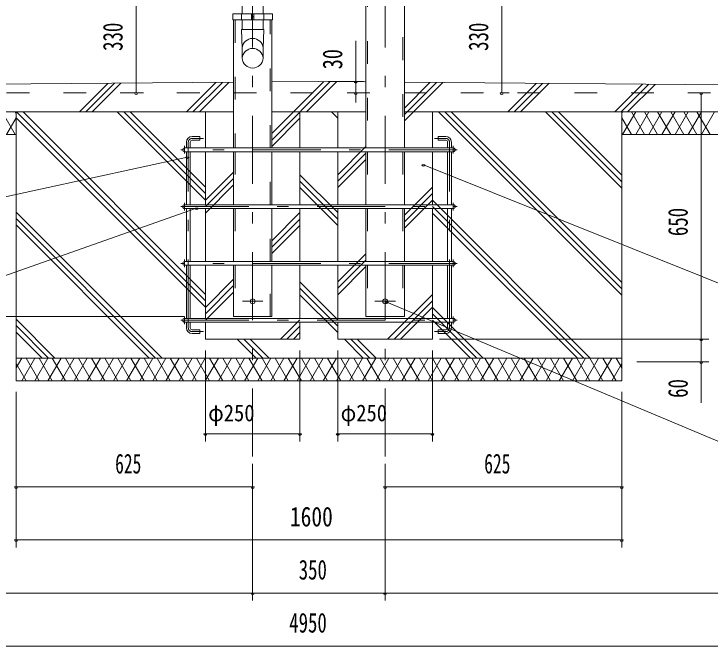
# Model space of a CAD drawing. Units: millimetres, scale not verified, with parts at other scales. Extents: x -35377 to 35393, y -16800 to 16800.
# Drawn here: x 19124 to 26481, y -3848 to 2826 of the extents above; entities that cross this region are included whole.
import ezdxf
from ezdxf.enums import TextEntityAlignment as Align

# ---------------------------------------------------------------- set-up
doc = ezdxf.new("R2010")
doc.units = ezdxf.units.MM
doc.header["$LTSCALE"] = 60
doc.linetypes.add('USER2', pattern=[10, 4, -6])
doc.linetypes.add('USER3', pattern=[24, 12, -5, 2, -5])
for name, color, linetype, lineweight in [('0-6_2-02BOLD', 7, 'Continuous', 18), ('0-7_2-12HIDDEN', 3, 'USER2', 18), ('0-8_2-22CENTER', 3, 'USER3', 18), ('0-A_2-52DIM', 3, 'Continuous', 18), ('0-B_2-62HATCH', 2, 'Continuous', 18)]:
    doc.layers.add(name, color=color, linetype=linetype, lineweight=lineweight)
doc.styles.add('ＭＳ ゴシック', font='')
doc.styles.get('ＭＳ ゴシック').set_extended_font_data('MS Gothic')

msp = doc.modelspace()

# ---------------------------------------------------------------- linework, layer by layer
at = {"layer": '0-6_2-02BOLD'}
for p, q in [((21537.22, 8791.89), (21537.22, 2826.27)), ((21757.25, 2826.27), (21757.25, 8791.89)), ((22844.02, 6739.89), (22844.02, 1411.89)), ((23250.42, 1411.89), (23250.42, 3180.36)), ((21530.8, 2826.27), (21530.8, 2762.28)), ((21635.02, 2762.28), (21635.02, 2826.28)), ((21659.42, 2826.28), (21659.42, 2762.28)), ((21763.59, 2762.28), (21763.59, 2826.27)), ((21444.03, 1411.89), (21444.03, 2762.28)), ((21537.19, 2762.28), (21537.19, 2660.41)), ((21659.42, 2794.28), (21635.02, 2794.28)), ((21757.19, 2762.28), (21757.19, 2660.41)), ((21850.43, 2762.28), (21850.43, 1411.89)), ((22347.23, 2111.89), (22829.03, 2109.49)), ((23250.42, 2104.59), (32247.23, 2031.89)), ((21444.03, 1791.89), (12447.22, 1791.89)), ((21147.22, 1791.89), (21147.22, 1411.89)), ((21850.42, 1791.89), (22844.02, 1791.89)), ((22147.22, 1411.89), (22147.22, 1791.89)), ((22547.22, 1791.89), (22547.22, 1411.89)), ((23250.42, 1791.89), (32247.23, 1791.89)), ((23547.23, 1411.89), (23547.23, 1791.89)), ((20947.22, 1411.89), (20947.22, 1471.89)), ((20987.22, 1471.89), (20987.22, 1411.89)), ((23707.22, 1411.89), (23707.22, 1471.89)), ((23747.22, 1471.89), (23747.22, 1411.89)), ((23767.22, 1411.89), (20927.22, 1411.89)), ((20927.22, 1371.89), (23767.22, 1371.89)), ((20947.22, 811.89), (20947.22, 1371.89)), ((20987.22, 1371.89), (20987.22, 811.89)), ((21147.22, 1371.89), (21147.22, 811.89)), ((21444.02, 811.89), (21444.02, 1371.89)), ((21850.42, 1371.89), (21850.42, 811.89)), ((22147.22, 811.89), (22147.22, 1371.89)), ((22547.22, 1371.89), (22547.22, 811.89)), ((22844.02, 1371.89), (22844.02, 811.89)), ((23250.42, 811.89), (23250.42, 1371.89)), ((23547.23, 811.89), (23547.23, 1371.89)), ((23707.22, 811.89), (23707.22, 1371.89)), ((23747.22, 1371.89), (23747.22, 811.89)), ((23767.22, 811.89), (20927.22, 811.89)), ((20927.22, 771.89), (23767.22, 771.89)), ((20947.22, 211.89), (20947.22, 771.89)), ((20987.22, 771.89), (20987.22, 211.89)), ((21147.22, 771.89), (21147.22, 211.89)), ((21444.02, 211.89), (21444.02, 771.89)), ((21850.42, 771.89), (21850.42, 211.89)), ((22147.22, 211.89), (22147.22, 771.89)), ((22547.22, 771.89), (22547.22, 211.89)), ((22844.02, 771.89), (22844.02, 211.89)), ((23250.42, 211.89), (23250.42, 771.89)), ((23547.23, 211.89), (23547.23, 771.89)), ((23707.22, 211.89), (23707.22, 771.89)), ((23747.22, 771.89), (23747.22, 211.89)), ((23767.22, 211.89), (20927.22, 211.89)), ((20927.22, 171.89), (23767.22, 171.89)), ((20947.22, -388.11), (20947.22, 171.89)), ((20987.22, 171.89), (20987.22, -388.11)), ((21147.22, 171.89), (21147.22, -388.11)), ((21850.42, 171.89), (21850.42, -368.11)), ((22147.22, -388.11), (22147.22, 171.89)), ((22547.22, 171.89), (22547.22, -388.11)), ((23547.23, -388.11), (23547.23, 171.89)), ((23707.22, -388.11), (23707.22, 171.89)), ((23747.22, 171.89), (23747.22, -388.11)), ((23767.22, -388.11), (20927.22, -388.11)), ((20927.22, -428.11), (23767.22, -428.11)), ((20947.22, -488.11), (20947.22, -428.11)), ((20987.22, -428.11), (20987.22, -488.11)), ((23707.22, -488.11), (23707.22, -428.11)), ((23747.22, -428.11), (23747.22, -488.11)), ((23687.22, -508.11), (23607.23, -508.11)), ((25547.23, -808.11), (19147.22, -808.11))]:
    msp.add_line(p, q, dxfattribs=at)
msp.add_lwpolyline([(21437.62, 2762.28), (21856.81, 2762.28), (21856.81, 2826.27), (21437.62, 2826.27)], close=True, dxfattribs=at)
for points in [[(21529.21, 2660.42), (21537.21, 2461.78), (21537.21, 2358.39)], [(21757.2, 2358.39), (21757.2, 2461.78), (21765.19, 2660.42), (21529.21, 2660.42)], [(19147.22, 1551.89), (12447.22, 1551.89), (12447.22, 2031.89), (21444.03, 2104.59)], [(22844.02, 2107.88), (22347.23, 2111.89), (21850.43, 2107.88)], [(32247.23, 2031.89), (32247.23, 1551.89), (25547.23, 1551.89)], [(25547.23, 1791.89), (25547.23, -1048.11), (19147.22, -1048.11), (19147.22, 1791.89)], [(21007.23, 1491.89), (21087.22, 1491.89), (21087.22, 1531.89), (21007.23, 1531.89)], [(23687.22, 1491.89), (23607.23, 1491.89), (23607.23, 1531.89), (23687.22, 1531.89)], [(21850.42, -368.11), (21444.02, -368.11), (21444.02, 171.89)], [(22844.02, 171.89), (22844.02, -368.11), (23250.42, -368.11), (23250.42, 171.89)], [(21147.22, -428.11), (21147.22, -608.11), (22147.22, -608.11), (22147.22, -428.11)], [(22547.22, -428.11), (22547.22, -608.11), (23547.23, -608.11), (23547.23, -428.11)], [(21007.23, -508.11), (21087.22, -508.11), (21087.22, -548.11), (21007.23, -548.11)], [(23607.23, -508.11), (23607.23, -548.11), (23687.22, -548.11)]]:
    msp.add_lwpolyline(points, dxfattribs=at)
for centre in [(21647.23, -208.11), (23047.23, -208.11)]:
    msp.add_circle(centre, 26, dxfattribs=at)
for centre, radius, start, end in [((21647.22, 2457.86), 110.21, 3.55865, 176.44131), ((21647.22, 2351.56), 110.21, 3.55865, 176.44131), ((21647.22, 2365.24), 110.21, 183.56302, 356.43695), ((21007.23, 1471.89), 60, 90, 180), ((21007.23, 1471.89), 20, 90, 180), ((23687.22, 1471.89), 60, 0, 90), ((23687.22, 1471.89), 20, 0, 90), ((20927.22, 1391.89), 20, 90, 270), ((23767.22, 1391.89), 20, 270, 90), ((20927.22, 791.89), 20, 90, 270), ((23767.22, 791.89), 20, 270, 90), ((20927.22, 191.89), 20, 90, 270), ((23767.22, 191.89), 20, 270, 90), ((20927.22, -408.11), 20, 90, 270), ((23767.22, -408.11), 20, 270, 90), ((21007.23, -488.11), 60, 180, 270), ((21007.23, -488.11), 20, 180, 270), ((23687.22, -488.11), 60, 270, 0), ((23687.22, -488.11), 20, 270, 0)]:
    msp.add_arc(centre, radius, start, end, dxfattribs=at)
at = {"layer": '0-7_2-12HIDDEN'}
for p, q in [((22860.83, 6739.89), (22860.83, 1411.89)), ((23233.63, 3179.89), (23233.63, 1411.89)), ((21460.83, 2762.28), (21460.83, 1411.89)), ((21833.62, 1411.89), (21833.62, 2762.28)), ((12447.22, 1991.89), (32247.23, 1991.89)), ((21460.83, 1371.89), (21460.83, 811.89)), ((21833.62, 811.89), (21833.62, 1371.89)), ((22860.83, 1371.89), (22860.83, 811.89)), ((23233.63, 1371.89), (23233.63, 811.89)), ((21460.83, 771.89), (21460.83, 211.89)), ((21833.62, 211.89), (21833.62, 771.89)), ((22860.83, 771.89), (22860.83, 211.89)), ((23233.63, 771.89), (23233.63, 211.89)), ((21460.83, 171.89), (21460.83, -368.11)), ((21833.62, -368.11), (21833.62, 171.89)), ((22860.83, 171.89), (22860.83, -368.11)), ((23233.63, 171.89), (23233.63, -368.11))]:
    msp.add_line(p, q, dxfattribs=at)
at = {"layer": '0-8_2-22CENTER'}
for p, q in [((21647.23, -1848.11), (21647.23, 9855.89)), ((23047.23, -1848.11), (23047.23, 9855.89)), ((20967.22, -488.11), (20967.22, 1471.89)), ((21007.23, 1511.89), (21127.22, 1511.89)), ((23687.22, 1511.89), (23567.23, 1511.89)), ((23727.22, -488.11), (23727.22, 1471.89)), ((20927.22, 1431.89), (20927.22, 1351.89)), ((23767.22, 1431.89), (23767.22, 1351.89)), ((23807.22, 1391.89), (20887.22, 1391.89)), ((20927.22, 751.89), (20927.22, 831.89)), ((23767.22, 831.89), (23767.22, 751.89)), ((20887.22, 791.89), (23807.22, 791.89)), ((20927.22, 231.89), (20927.22, 151.89)), ((23767.22, 231.89), (23767.22, 151.89)), ((23807.22, 191.89), (20887.22, 191.89)), ((21538.42, -208.11), (21756.03, -208.11)), ((23156.03, -208.11), (22938.42, -208.11)), ((20887.22, -408.11), (23807.22, -408.11)), ((20927.22, -368.11), (20927.22, -448.11)), ((23767.22, -368.11), (23767.22, -448.11)), ((21127.22, -528.11), (21007.23, -528.11)), ((23567.23, -528.11), (23687.22, -528.11))]:
    msp.add_line(p, q, dxfattribs=at)
for centre, start, end in [((21007.23, 1471.89), 90, 180), ((23687.22, 1471.89), 0, 90), ((21007.23, -488.11), 180, 270), ((23687.22, -488.11), 270, 0)]:
    msp.add_arc(centre, 40, start, end, dxfattribs=at)
at = {"layer": '0-A_2-52DIM'}
for p, q in [((22736.87, 1891.46), (22736.87, 2543.89)), ((22816.88, 2111.89), (22449.77, 2111.89)), ((22752.87, 2111.89), (22720.87, 2111.89)), ((20431.23, 1991.89), (20399.23, 1991.89)), ((22752.87, 1991.89), (22720.87, 1991.89)), ((22736.87, 1991.89), (22816.88, 1991.89)), ((24295.22, 1991.89), (24263.22, 1991.89)), ((26403.23, 1991.89), (26371.23, 1991.89)), ((26387.23, 1991.89), (26387.23, -1280.11)), ((20973.47, 1314.95), (20941.47, 1314.95)), ((23468.39, 1234.46), (23436.39, 1234.46)), ((21071, 776.26), (21039, 776.26)), ((23079.93, -215.72), (23047.93, -215.72)), ((9687.22, -368.11), (20924.02, -368.11)), ((23620.44, -608.11), (26467.23, -608.11)), ((26403.23, -608.11), (26371.23, -608.11)), ((21147.22, -1688.11), (21147.22, -728.11)), ((22147.22, -1688.11), (22147.22, -728.11)), ((22547.22, -728.11), (22547.22, -1688.11)), ((23547.23, -1688.11), (23547.23, -728.11)), ((26467.23, -848.11), (25705.38, -848.11)), ((26403.23, -848.11), (26371.23, -848.11)), ((19147.22, -2808.11), (19147.22, -1164.29)), ((25547.23, -1164.29), (25547.23, -2808.11)), ((21163.22, -1608.11), (21131.22, -1608.11)), ((22147.22, -1608.11), (21147.22, -1608.11)), ((22163.22, -1608.11), (22131.22, -1608.11)), ((22563.22, -1608.11), (22531.22, -1608.11)), ((22547.22, -1608.11), (23547.23, -1608.11)), ((23563.23, -1608.11), (23531.23, -1608.11)), ((21647.23, -1925.64), (21647.23, -3368.11)), ((23047.23, -3368.11), (23047.23, -1925.64)), ((19163.22, -2168.11), (19131.22, -2168.11)), ((19147.22, -2168.11), (21647.23, -2168.11)), ((21663.23, -2168.11), (21631.23, -2168.11)), ((23063.23, -2168.11), (23031.23, -2168.11)), ((25547.23, -2168.11), (23047.23, -2168.11)), ((25563.23, -2168.11), (25531.23, -2168.11)), ((19163.22, -2728.11), (19131.22, -2728.11)), ((25547.23, -2728.11), (19147.22, -2728.11)), ((25563.23, -2728.11), (25531.23, -2728.11)), ((32247.23, -3288.11), (12447.22, -3288.11)), ((21663.23, -3288.11), (21631.23, -3288.11)), ((23063.23, -3288.11), (23031.23, -3288.11)), ((32247.23, -3848.1), (12447.22, -3848.1))]:
    msp.add_line(p, q, dxfattribs=at)
for points in [[(20495.23, 1991.89), (20415.23, 1991.89), (20415.23, 3311.89)], [(24279.22, 3311.89), (24279.22, 1991.89), (24359.22, 1991.89)], [(20957.47, 1314.95), (18882.52, 862.29), (16882.53, 862.29)], [(29614.62, -242.74), (27134.61, -242.74), (23452.39, 1234.46)], [(16162.53, 13.27), (18882.52, 13.27), (21054.99, 776.26)], [(23063.93, -215.72), (27134.61, -1922.74), (30334.62, -1922.74)]]:
    msp.add_lwpolyline(points, dxfattribs=at)
for centre in [(22736.87, 2111.89), (20415.23, 1991.89), (22736.87, 1991.89), (24279.22, 1991.89), (26387.23, 1991.89), (20957.47, 1314.95), (23452.39, 1234.46), (21055, 776.26), (23063.93, -215.72), (26387.23, -608.11), (26387.23, -848.11), (21147.22, -1608.11), (22147.22, -1608.11), (22547.22, -1608.11), (23547.23, -1608.11), (19147.22, -2168.11), (21647.23, -2168.11), (23047.23, -2168.11), (25547.23, -2168.11), (19147.22, -2728.11), (25547.23, -2728.11), (21647.23, -3288.11), (23047.23, -3288.11)]:
    msp.add_arc(centre, 16, 180, 0, dxfattribs=at)
at = {"layer": '0-B_2-62HATCH'}
for p, q in [((19816.61, 1791.89), (20118.19, 2093.47)), ((20186.64, 2094.03), (19884.49, 1791.89)), ((19952.37, 1791.89), (20255.08, 2094.6)), ((21258.99, 2102.9), (20947.98, 1791.89)), ((21015.86, 1791.89), (21327.44, 2103.46)), ((21395.88, 2104.03), (21083.74, 1791.89)), ((21850.43, 1562.97), (22399.09, 2111.63)), ((22466.64, 2111.29), (21850.43, 1495.09)), ((22215.11, 1791.89), (22534.18, 2110.96)), ((23521.02, 2102.19), (23250.42, 1831.59)), ((23588.35, 2101.63), (23250.42, 1763.71)), ((23250.42, 1695.83), (23655.67, 2101.08)), ((24643.12, 2092.92), (24342.09, 1791.89)), ((24409.97, 1791.89), (24710.44, 2092.36)), ((24777.77, 2091.8), (24477.85, 1791.89)), ((25473.46, 1791.89), (25765.21, 2083.64)), ((25541.34, 1791.89), (25832.54, 2083.09)), ((25899.87, 2082.53), (25609.22, 1791.89)), ((18998.58, 1791.89), (19137.15, 1551.89)), ((19137.15, 1791.89), (19147.22, 1774.44)), ((19153.12, 1791.89), (21147.22, -202.22)), ((21147.22, -134.33), (19221, 1791.89)), ((20216.61, 1791.89), (21147.22, 861.27)), ((21147.22, 929.15), (20284.49, 1791.89)), ((20352.37, 1791.89), (21147.22, 997.04)), ((22479.35, 1791.89), (22547.22, 1724.01)), ((25547.23, -144.63), (23610.72, 1791.89)), ((23678.6, 1791.89), (25547.23, -76.74)), ((25547.23, -8.86), (23746.48, 1791.89)), ((24742.09, 1791.89), (25547.23, 986.75)), ((25547.23, 1054.63), (24809.97, 1791.89)), ((24877.85, 1791.89), (25547.23, 1122.51)), ((25547.23, 1774.48), (25557.28, 1791.89)), ((25695.85, 1791.89), (25557.28, 1551.89)), ((25649.66, 1791.89), (25788.22, 1551.89)), ((25834.41, 1791.89), (25695.85, 1551.89)), ((25926.79, 1551.89), (25788.23, 1791.89)), ((25834.41, 1551.89), (25972.97, 1791.89)), ((25926.78, 1791.88), (26065.34, 1551.88)), ((26111.53, 1791.88), (25972.97, 1551.88)), ((26203.91, 1551.89), (26065.35, 1791.89)), ((26111.53, 1551.89), (26250.1, 1791.89)), ((26203.91, 1791.89), (26342.48, 1551.89)), ((26388.66, 1791.89), (26250.1, 1551.89)), ((26481.04, 1551.89), (26342.48, 1791.89)), ((26388.67, 1551.89), (26527.23, 1791.89)), ((19147.22, 1729.34), (19044.77, 1551.89)), ((21147.22, -270.1), (19147.22, 1729.9)), ((21850.43, 1427.2), (22147.22, 1724)), ((25649.66, 1551.89), (25547.23, 1729.3)), ((22547.22, 1128.39), (22844.02, 1425.19)), ((22844.02, 1357.31), (22547.22, 1060.51)), ((22547.22, 992.63), (22844.02, 1289.43)), ((21147.22, 859.76), (21444.02, 1156.56)), ((22147.22, 1128.4), (22547.22, 728.41)), ((21444.02, 1088.68), (21147.22, 791.88)), ((22547.22, 660.52), (22147.22, 1060.52)), ((21147.22, 724), (21444.02, 1020.79)), ((22147.22, 992.64), (22547.22, 592.64)), ((23250.42, 700.22), (23547.23, 997.02)), ((23547.23, 929.14), (23250.42, 632.34)), ((23250.42, 564.46), (23547.23, 861.26)), ((23547.23, 859.78), (25215.11, -808.11)), ((23547.23, 791.89), (25147.23, -808.11)), ((19147.22, 734.29), (20689.63, -808.11)), ((20621.74, -808.11), (19147.22, 666.41)), ((21850.43, 431.6), (22147.22, 728.39)), ((25079.35, -808.11), (23547.23, 724.01)), ((19147.22, 598.53), (20553.86, -808.11)), ((22147.22, 660.51), (21850.43, 363.71)), ((21850.43, 295.83), (22147.22, 592.63)), ((22844.02, 293.82), (22547.22, -2.98)), ((22547.22, -70.86), (22844.02, 225.94)), ((22844.02, 158.05), (22547.22, -138.74)), ((21147.22, -271.61), (21444.02, 25.19)), ((21444.02, -42.7), (21147.22, -339.49)), ((22547.22, -402.97), (22147.22, -2.97)), ((22147.22, -70.85), (22547.22, -470.85)), ((21147.22, -407.37), (21444.02, -110.58)), ((22547.22, -538.73), (22147.22, -138.73)), ((23547.23, -134.35), (23073.46, -608.11)), ((23141.35, -608.11), (23547.23, -202.23)), ((23547.23, -270.11), (23209.23, -608.11)), ((24083.74, -808.11), (23547.23, -271.6)), ((23547.23, -339.48), (24015.86, -808.11)), ((19558.26, -808.11), (19147.22, -397.08)), ((22147.22, -402.98), (21942.09, -608.11)), ((23947.97, -808.11), (23547.23, -407.36)), ((19147.22, -464.96), (19490.37, -808.11)), ((22009.98, -608.11), (22147.22, -470.86)), ((19422.49, -808.11), (19147.22, -532.84)), ((22147.22, -538.74), (22077.86, -608.11)), ((21685.23, -808.11), (21485.23, -608.11)), ((21553.12, -608.11), (21753.12, -808.11)), ((21821, -808.11), (21621, -608.11)), ((22816.6, -808.11), (22616.6, -608.11)), ((22684.49, -608.11), (22884.49, -808.11)), ((22952.37, -808.11), (22752.37, -608.11)), ((19206.44, -808.11), (19147.22, -910.68)), ((19206.44, -1048.11), (19345.01, -808.11)), ((19391.2, -1048.11), (19252.63, -808.11)), ((19483.57, -808.11), (19345.01, -1048.11)), ((19529.76, -1048.11), (19391.2, -808.11)), ((19622.14, -808.11), (19483.57, -1048.11)), ((19529.76, -808.11), (19668.33, -1048.11)), ((19622.13, -1048.11), (19760.7, -808.11)), ((19806.89, -1048.11), (19668.33, -808.11)), ((19899.26, -808.11), (19760.7, -1048.11)), ((19806.89, -808.11), (19945.45, -1048.11)), ((19899.26, -1048.11), (20037.83, -808.11)), ((20084.02, -1048.11), (19945.45, -808.11)), ((20176.39, -808.11), (20037.83, -1048.11)), ((20084.02, -808.11), (20222.58, -1048.11)), ((20176.39, -1048.11), (20314.96, -808.11)), ((20361.15, -1048.11), (20222.58, -808.11)), ((20453.52, -808.11), (20314.96, -1048.11)), ((20361.15, -808.11), (20499.71, -1048.11)), ((20453.52, -1048.11), (20592.08, -808.11)), ((20638.27, -1048.11), (20499.71, -808.11)), ((20730.65, -808.11), (20592.08, -1048.11)), ((20638.28, -808.11), (20776.84, -1048.11)), ((20730.65, -1048.11), (20869.21, -808.11)), ((20915.4, -1048.11), (20776.84, -808.11)), ((21007.78, -808.11), (20869.21, -1048.11)), ((20915.4, -808.11), (21053.97, -1048.11)), ((21007.78, -1048.11), (21146.34, -808.11)), ((21192.53, -1048.11), (21053.97, -808.11)), ((21284.9, -808.11), (21146.34, -1048.11)), ((21192.53, -808.11), (21331.09, -1048.11)), ((21284.9, -1048.11), (21423.47, -808.11)), ((21469.66, -1048.11), (21331.09, -808.11)), ((21562.03, -808.11), (21423.47, -1048.11)), ((21469.66, -808.11), (21608.22, -1048.11)), ((21562.03, -1048.11), (21700.6, -808.11)), ((21746.79, -1048.11), (21608.22, -808.11)), ((21839.16, -808.11), (21700.6, -1048.11)), ((21746.79, -808.11), (21885.35, -1048.11)), ((21839.16, -1048.11), (21977.73, -808.11)), ((22023.91, -1048.11), (21885.35, -808.11)), ((22116.29, -808.11), (21977.73, -1048.11)), ((22023.92, -808.11), (22162.48, -1048.11)), ((22116.29, -1048.11), (22254.85, -808.11)), ((22301.04, -1048.11), (22162.48, -808.11)), ((22393.42, -808.11), (22254.85, -1048.11)), ((22301.04, -808.11), (22439.61, -1048.11)), ((22393.42, -1048.11), (22531.98, -808.11)), ((22578.17, -1048.11), (22439.61, -808.11)), ((22670.55, -808.11), (22531.98, -1048.11)), ((22578.17, -808.11), (22716.73, -1048.11)), ((22670.55, -1048.11), (22809.11, -808.11)), ((22716.73, -808.11), (22855.3, -1048.11)), ((22809.11, -1048.11), (22947.67, -808.11)), ((22855.3, -808.11), (22993.86, -1048.11)), ((22947.67, -1048.11), (23086.24, -808.11)), ((23132.43, -1048.11), (22993.86, -808.11)), ((23224.8, -808.11), (23086.24, -1048.11)), ((23132.43, -808.11), (23270.99, -1048.11)), ((23224.8, -1048.11), (23363.36, -808.11)), ((23409.55, -1048.11), (23270.99, -808.11)), ((23501.93, -808.11), (23363.37, -1048.11)), ((23409.55, -808.11), (23548.12, -1048.11)), ((23501.93, -1048.11), (23640.49, -808.11)), ((23686.68, -1048.11), (23548.12, -808.11)), ((23779.06, -808.11), (23640.49, -1048.11)), ((23686.68, -808.11), (23825.25, -1048.11)), ((23779.06, -1048.11), (23917.62, -808.11)), ((23963.81, -1048.11), (23825.25, -808.11)), ((24056.19, -808.11), (23917.62, -1048.11)), ((23963.81, -808.11), (24102.38, -1048.11)), ((24056.19, -1048.11), (24194.75, -808.11)), ((24240.94, -1048.11), (24102.38, -808.11)), ((24333.31, -808.11), (24194.75, -1048.11)), ((24240.94, -808.11), (24379.5, -1048.11)), ((24333.31, -1048.11), (24471.88, -808.11)), ((24518.07, -1048.11), (24379.5, -808.11)), ((24610.44, -808.11), (24471.88, -1048.11)), ((24518.07, -808.11), (24656.63, -1048.11)), ((24610.44, -1048.11), (24749.01, -808.11)), ((24795.2, -1048.11), (24656.63, -808.11)), ((24887.57, -808.11), (24749.01, -1048.11)), ((24795.2, -808.11), (24933.76, -1048.11)), ((24887.57, -1048.11), (25026.14, -808.11)), ((25072.32, -1048.11), (24933.76, -808.11)), ((25164.7, -808.11), (25026.13, -1048.11)), ((25210.89, -1048.11), (25072.32, -808.11)), ((25303.26, -808.11), (25164.7, -1048.11)), ((25210.89, -808.11), (25349.45, -1048.11)), ((25303.26, -1048.11), (25441.83, -808.11)), ((25488.02, -1048.11), (25349.45, -808.11)), ((25488.02, -808.11), (25547.23, -910.68)), ((19147.22, -865.54), (19252.63, -1048.11)), ((25547.23, -865.54), (25441.83, -1048.11))]:
    msp.add_line(p, q, dxfattribs=at)

# ---------------------------------------------------------------- texts
at = {"layer": '0-A_2-52DIM', "color": 7, "style": 'ＭＳ ゴシック'}
for s, width, p in [('330', 0.7, (20335.23, 2436.17)), ('330', 0.7, (24199.22, 2436.17)), ('30', 0.75, (22656.87, 2242.59)), ('650', 0.7, (26307.23, 480.79)), ('60', 0.7, (26307.23, -1227.5))]:
    msp.add_text(s, height=208.4, rotation=90, dxfattribs=dict(at, width=width)).set_placement(p, align=Align.BOTTOM_LEFT)
for s, height, width, p in [('φ250', 177.1, 0.9, (21177.22, -1528.11)), ('φ250', 177.1, 0.9, (22577.22, -1528.11)), ('625', 208.4, 0.65, (20194.32, -2088.11)), ('625', 208.4, 0.65, (24094.32, -2088.11)), ('1600', 208.4, 0.8, (22040.8, -2648.11)), ('350', 208.4, 0.7, (22133.99, -3208.11)), ('4950', 208.4, 0.7, (22033.69, -3768.1))]:
    msp.add_text(s, height=height, dxfattribs=dict(at, width=width)).set_placement(p, align=Align.BOTTOM_LEFT)

doc.saveas('drawing.dxf')
